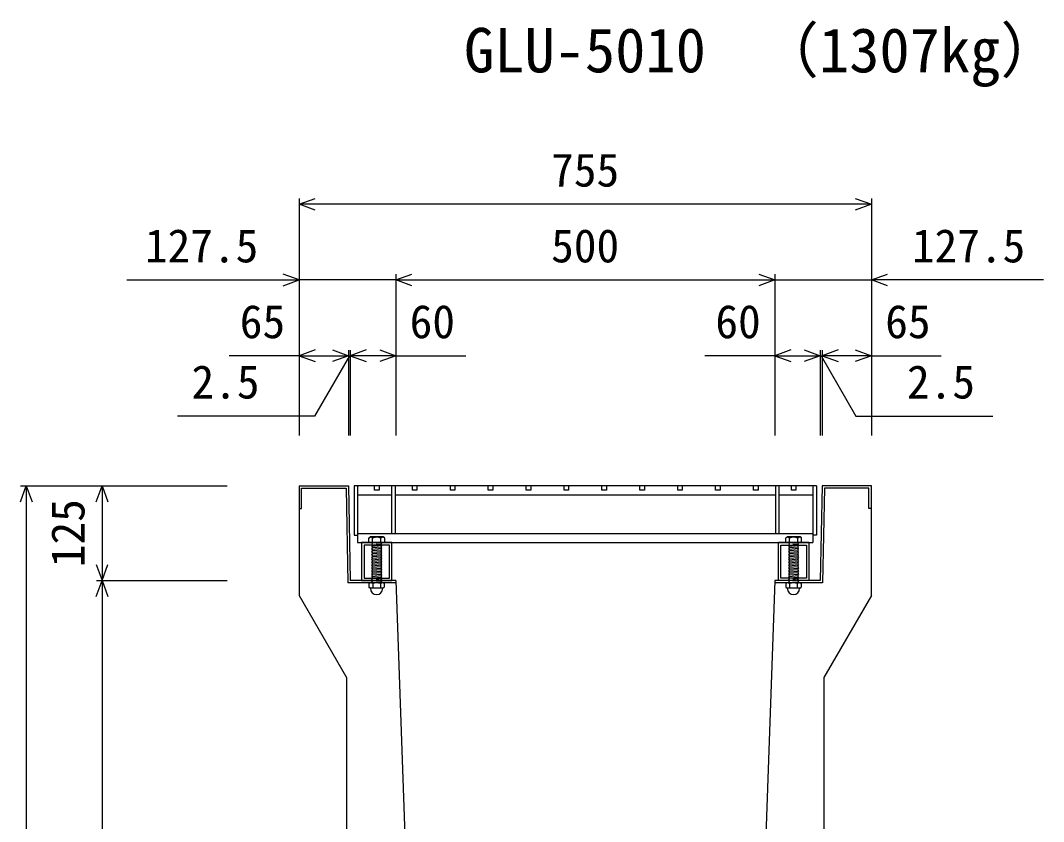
# Model space of a CAD drawing. Units: millimetres, scale not verified. Extents: x -25200 to 25200, y -8910 to 8910.
# Drawn here: x 9511 to 10861, y -2611 to -1554 of the extents above; entities that cross this region are included whole.
import ezdxf
from ezdxf.enums import TextEntityAlignment as Align

# ---------------------------------------------------------------- set-up
doc = ezdxf.new("R2010")
doc.units = ezdxf.units.MM
doc.header["$LTSCALE"] = 30
doc.linetypes.add('DOTTED', pattern=[1.75, 0.25, -1.5])
for name, color, linetype, lineweight in [('0-0_DIM', 7, 'Continuous', 25), ('0-2_HATCH', 6, 'Continuous', 25), ('0-5_OUTLINE', 3, 'Continuous', 25), ('0-7_TXT', 7, 'Continuous', 25)]:
    doc.layers.add(name, color=color, linetype=linetype, lineweight=lineweight)
doc.styles.add('ＭＳ ゴシック', font='')
doc.styles.get('ＭＳ ゴシック').set_extended_font_data('MS Gothic')

msp = doc.modelspace()

# ---------------------------------------------------------------- linework, layer by layer
at = {"layer": '0-0_DIM'}
for p, q in [((9878.6, -1788.97), (9878.6, -2101.59)), ((10633.6, -1788.97), (10633.6, -2101.59)), ((10633.6, -1796.47), (9878.6, -1796.47)), ((10006.1, -1888.97), (10006.1, -2101.59)), ((10506.1, -1888.97), (10506.1, -2101.59)), ((9651.39, -1896.47), (9878.6, -1896.47)), ((10006.1, -1896.47), (9878.6, -1896.47)), ((10006.1, -1896.47), (10506.1, -1896.47)), ((10506.1, -1896.47), (10633.6, -1896.47)), ((10860.8, -1896.47), (10633.6, -1896.47)), ((9878.6, -1996.47), (9786.28, -1996.47)), ((9878.6, -1996.47), (9943.6, -1996.47)), ((9943.6, -1988.97), (9943.6, -2101.59)), ((9943.6, -1996.47), (9946.1, -1996.47)), ((9946.1, -1988.97), (9946.1, -2101.59)), ((10006.1, -1996.47), (9946.1, -1996.47)), ((10006.1, -1996.47), (10098.41, -1996.47)), ((10506.1, -1996.47), (10413.78, -1996.47)), ((10506.1, -1996.47), (10566.1, -1996.47)), ((10566.1, -1988.97), (10566.1, -2101.59)), ((10566.1, -1996.47), (10568.6, -1996.47)), ((10568.6, -1988.97), (10568.6, -2101.59)), ((10633.6, -1996.47), (10568.6, -1996.47)), ((10633.6, -1996.47), (10725.91, -1996.47)), ((9511.1, -2167.89), (9783.6, -2167.89)), ((9518.6, -2167.89), (9518.6, -3392.89)), ((9618.6, -2167.89), (9618.6, -2292.89)), ((9611.1, -2292.89), (9783.6, -2292.89)), ((9618.6, -2292.89), (9618.6, -3292.89))]:
    msp.add_line(p, q, dxfattribs=at)
for points in [[(9899.74, -1804.16), (9878.6, -1796.47), (9899.74, -1788.77)], [(10612.45, -1788.77), (10633.6, -1796.47), (10612.45, -1804.16)], [(9857.45, -1904.16), (9878.6, -1896.47), (9857.45, -1888.77)], [(10027.24, -1904.16), (10006.1, -1896.47), (10027.24, -1888.77)], [(10484.95, -1888.77), (10506.1, -1896.47), (10484.95, -1904.16)], [(10654.74, -1904.16), (10633.6, -1896.47), (10654.74, -1888.77)], [(9944.85, -1996.47), (9898.89, -2076.07), (9718.17, -2076.07)], [(9899.74, -1988.77), (9878.6, -1996.47), (9899.74, -2004.16)], [(9922.45, -1988.77), (9943.6, -1996.47), (9922.45, -2004.16)], [(9967.24, -1988.77), (9946.1, -1996.47), (9967.24, -2004.16)], [(9984.95, -1988.77), (10006.1, -1996.47), (9984.95, -2004.16)], [(10527.24, -1988.77), (10506.1, -1996.47), (10527.24, -2004.16)], [(10544.95, -1988.77), (10566.1, -1996.47), (10544.95, -2004.16)], [(10567.35, -1996.47), (10613.31, -2076.07), (10794.03, -2076.07)], [(10589.74, -1988.77), (10568.6, -1996.47), (10589.74, -2004.16)], [(10612.45, -1988.77), (10633.6, -1996.47), (10612.45, -2004.16)], [(9510.9, -2189.04), (9518.6, -2167.89), (9526.29, -2189.04)], [(9610.9, -2189.04), (9618.6, -2167.89), (9626.29, -2189.04)], [(9610.9, -2271.75), (9618.6, -2292.89), (9626.29, -2271.75)], [(9610.9, -2314.04), (9618.6, -2292.89), (9626.29, -2314.04)]]:
    msp.add_lwpolyline(points, dxfattribs=at)
at = {"layer": '0-2_HATCH'}
for p, q in [((9881.8, -2171.09), (9940.46, -2171.09)), ((9940.46, -2171.09), (9942.96, -2296.09)), ((10561.1, -2167.89), (9951.1, -2167.89)), ((9955.6, -2167.89), (9955.6, -2242.89)), ((10000.6, -2167.89), (10000.6, -2230.89)), ((10005.1, -2167.89), (10005.1, -2230.89)), ((10507.1, -2167.89), (10507.1, -2230.89)), ((10511.6, -2167.89), (10511.6, -2230.89)), ((10556.6, -2167.89), (10556.6, -2242.89)), ((10571.73, -2171.09), (10569.23, -2296.09)), ((10630.4, -2171.09), (10571.73, -2171.09)), ((10630.4, -2197.89), (10630.4, -2171.09)), ((9955.6, -2179.89), (10000.6, -2179.89)), ((10005.1, -2179.89), (10507.1, -2179.89)), ((10511.6, -2179.89), (10556.6, -2179.89)), ((10633.6, -2197.89), (10630.4, -2197.89)), ((9955.6, -2230.89), (10556.6, -2230.89)), ((9972.6, -2235.39), (9970.6, -2236.89)), ((9970.6, -2242.89), (9970.6, -2236.89)), ((9970.92, -2236.62), (9972.6, -2235.39)), ((9989.6, -2235.39), (9972.6, -2235.39)), ((9975.6, -2242.89), (9975.6, -2236.89)), ((9986.6, -2242.89), (9986.6, -2236.89)), ((9991.27, -2236.62), (9989.6, -2235.39)), ((9991.6, -2242.89), (9991.6, -2236.89)), ((10522.6, -2235.39), (10520.6, -2236.89)), ((10520.6, -2242.89), (10520.6, -2236.89)), ((10520.92, -2236.62), (10522.6, -2235.39)), ((10539.6, -2235.39), (10522.6, -2235.39)), ((10525.6, -2242.89), (10525.6, -2236.89)), ((10536.6, -2242.89), (10536.6, -2236.89)), ((10541.27, -2236.62), (10539.6, -2235.39)), ((10541.6, -2242.89), (10541.6, -2236.89)), ((9955.6, -2242.89), (10556.6, -2242.89)), ((10001.1, -2242.89), (9961.1, -2242.89)), ((9991.6, -2242.89), (9970.6, -2242.89)), ((9974.6, -2242.89), (9987.6, -2242.89)), ((9974.6, -2243.89), (9975.6, -2242.89)), ((9975.6, -2244.89), (9974.6, -2243.89)), ((9974.6, -2245.89), (9975.6, -2244.89)), ((9975.6, -2246.89), (9974.6, -2245.89)), ((9974.6, -2247.89), (9975.6, -2246.89)), ((9987.6, -2246.89), (9974.6, -2247.89)), ((9975.6, -2248.89), (9974.6, -2247.89)), ((9974.6, -2249.89), (9975.6, -2248.89)), ((9987.6, -2248.89), (9974.6, -2249.89)), ((9975.6, -2250.89), (9974.6, -2249.89)), ((9974.6, -2251.89), (9975.6, -2250.89)), ((9987.6, -2250.89), (9974.6, -2251.89)), ((9975.6, -2252.89), (9974.6, -2251.89)), ((9974.6, -2253.89), (9975.6, -2252.89)), ((9987.6, -2252.89), (9974.6, -2253.89)), ((9975.6, -2254.89), (9974.6, -2253.89)), ((9986.6, -2243.89), (9987.6, -2242.89)), ((9987.6, -2244.89), (9986.6, -2243.89)), ((9986.6, -2247.89), (9987.6, -2246.89)), ((9987.6, -2248.89), (9986.6, -2247.89)), ((9986.6, -2249.89), (9987.6, -2248.89)), ((9987.6, -2250.89), (9986.6, -2249.89)), ((9986.6, -2251.89), (9987.6, -2250.89)), ((9987.6, -2252.89), (9986.6, -2251.89)), ((10551.1, -2242.89), (10511.1, -2242.89)), ((10541.6, -2242.89), (10520.6, -2242.89)), ((10524.6, -2242.89), (10537.6, -2242.89)), ((10524.6, -2243.89), (10525.6, -2242.89)), ((10525.6, -2244.89), (10524.6, -2243.89)), ((10524.6, -2245.89), (10525.6, -2244.89)), ((10525.6, -2246.89), (10524.6, -2245.89)), ((10524.6, -2247.89), (10525.6, -2246.89)), ((10537.6, -2246.89), (10524.6, -2247.89)), ((10525.6, -2248.89), (10524.6, -2247.89)), ((10524.6, -2249.89), (10525.6, -2248.89)), ((10537.6, -2248.89), (10524.6, -2249.89)), ((10525.6, -2250.89), (10524.6, -2249.89)), ((10524.6, -2251.89), (10525.6, -2250.89)), ((10537.6, -2250.89), (10524.6, -2251.89)), ((10525.6, -2252.89), (10524.6, -2251.89)), ((10524.6, -2253.89), (10525.6, -2252.89)), ((10537.6, -2252.89), (10524.6, -2253.89)), ((10525.6, -2254.89), (10524.6, -2253.89)), ((10536.6, -2243.89), (10537.6, -2242.89)), ((10537.6, -2244.89), (10536.6, -2243.89)), ((10536.6, -2247.89), (10537.6, -2246.89)), ((10537.6, -2248.89), (10536.6, -2247.89)), ((10536.6, -2249.89), (10537.6, -2248.89)), ((10537.6, -2250.89), (10536.6, -2249.89)), ((10536.6, -2251.89), (10537.6, -2250.89)), ((10537.6, -2252.89), (10536.6, -2251.89)), ((9987.6, -2254.89), (9974.6, -2255.89)), ((9974.6, -2255.89), (9975.6, -2254.89)), ((9987.6, -2256.89), (9974.6, -2257.89)), ((9975.6, -2258.89), (9974.6, -2257.89)), ((9987.6, -2258.89), (9974.6, -2259.89)), ((9974.6, -2259.89), (9975.6, -2258.89)), ((9975.6, -2260.89), (9974.6, -2259.89)), ((9987.6, -2260.89), (9974.6, -2261.89)), ((9974.6, -2261.89), (9975.6, -2260.89)), ((9975.6, -2262.89), (9974.6, -2261.89)), ((9987.6, -2262.89), (9974.6, -2263.89)), ((9974.6, -2263.89), (9975.6, -2262.89)), ((9975.6, -2264.89), (9974.6, -2263.89)), ((9987.6, -2264.89), (9974.6, -2265.89)), ((9974.6, -2265.89), (9975.6, -2264.89)), ((9975.6, -2266.89), (9974.6, -2265.89)), ((9987.6, -2266.89), (9974.6, -2267.89)), ((9974.6, -2267.89), (9975.6, -2266.89)), ((9986.6, -2255.89), (9987.6, -2254.89)), ((9987.6, -2256.89), (9986.6, -2255.89)), ((9986.6, -2257.89), (9987.6, -2256.89)), ((9987.6, -2258.89), (9986.6, -2257.89)), ((9986.6, -2259.89), (9987.6, -2258.89)), ((9986.6, -2259.89), (9987.6, -2260.89)), ((9986.6, -2261.89), (9987.6, -2260.89)), ((9986.6, -2261.89), (9987.6, -2262.89)), ((9986.6, -2263.89), (9987.6, -2262.89)), ((9986.6, -2263.89), (9987.6, -2264.89)), ((9986.6, -2265.89), (9987.6, -2264.89)), ((9986.6, -2265.89), (9987.6, -2266.89)), ((9986.6, -2267.89), (9987.6, -2266.89)), ((10537.6, -2254.89), (10524.6, -2255.89)), ((10524.6, -2255.89), (10525.6, -2254.89)), ((10537.6, -2256.89), (10524.6, -2257.89)), ((10525.6, -2258.89), (10524.6, -2257.89)), ((10537.6, -2258.89), (10524.6, -2259.89)), ((10524.6, -2259.89), (10525.6, -2258.89)), ((10525.6, -2260.89), (10524.6, -2259.89)), ((10537.6, -2260.89), (10524.6, -2261.89)), ((10524.6, -2261.89), (10525.6, -2260.89)), ((10525.6, -2262.89), (10524.6, -2261.89)), ((10537.6, -2262.89), (10524.6, -2263.89)), ((10524.6, -2263.89), (10525.6, -2262.89)), ((10525.6, -2264.89), (10524.6, -2263.89)), ((10537.6, -2264.89), (10524.6, -2265.89)), ((10524.6, -2265.89), (10525.6, -2264.89)), ((10525.6, -2266.89), (10524.6, -2265.89)), ((10537.6, -2266.89), (10524.6, -2267.89)), ((10524.6, -2267.89), (10525.6, -2266.89)), ((10536.6, -2255.89), (10537.6, -2254.89)), ((10537.6, -2256.89), (10536.6, -2255.89)), ((10536.6, -2257.89), (10537.6, -2256.89)), ((10537.6, -2258.89), (10536.6, -2257.89)), ((10536.6, -2259.89), (10537.6, -2258.89)), ((10536.6, -2259.89), (10537.6, -2260.89)), ((10536.6, -2261.89), (10537.6, -2260.89)), ((10536.6, -2261.89), (10537.6, -2262.89)), ((10536.6, -2263.89), (10537.6, -2262.89)), ((10536.6, -2263.89), (10537.6, -2264.89)), ((10536.6, -2265.89), (10537.6, -2264.89)), ((10536.6, -2265.89), (10537.6, -2266.89)), ((10536.6, -2267.89), (10537.6, -2266.89)), ((9975.6, -2268.89), (9974.6, -2267.89)), ((9987.6, -2268.89), (9974.6, -2269.89)), ((9974.6, -2269.89), (9975.6, -2268.89)), ((9975.6, -2270.89), (9974.6, -2269.89)), ((9987.6, -2270.89), (9974.6, -2271.89)), ((9974.6, -2271.89), (9975.6, -2270.89)), ((9975.6, -2272.89), (9974.6, -2271.89)), ((9987.6, -2272.89), (9974.6, -2273.89)), ((9974.6, -2273.89), (9975.6, -2272.89)), ((9975.6, -2274.89), (9974.6, -2273.89)), ((9987.6, -2274.89), (9974.6, -2275.89)), ((9974.6, -2275.89), (9975.6, -2274.89)), ((9975.6, -2276.89), (9974.6, -2275.89)), ((9987.6, -2276.89), (9974.6, -2277.89)), ((9974.6, -2277.89), (9975.6, -2276.89)), ((9975.6, -2278.89), (9974.6, -2277.89)), ((9987.6, -2278.89), (9974.6, -2279.89)), ((9974.6, -2279.89), (9975.6, -2278.89)), ((9975.6, -2280.89), (9974.6, -2279.89)), ((9987.6, -2280.89), (9974.6, -2281.89)), ((9974.6, -2281.89), (9975.6, -2280.89)), ((9986.6, -2267.89), (9987.6, -2268.89)), ((9986.6, -2269.89), (9987.6, -2268.89)), ((9986.6, -2269.89), (9987.6, -2270.89)), ((9986.6, -2271.89), (9987.6, -2270.89)), ((9986.6, -2271.89), (9987.6, -2272.89)), ((9986.6, -2273.89), (9987.6, -2272.89)), ((9986.6, -2273.89), (9987.6, -2274.89)), ((9986.6, -2275.89), (9987.6, -2274.89)), ((9986.6, -2275.89), (9987.6, -2276.89)), ((9986.6, -2277.89), (9987.6, -2276.89)), ((9986.6, -2277.89), (9987.6, -2278.89)), ((9986.6, -2279.89), (9987.6, -2278.89)), ((9986.6, -2279.89), (9987.6, -2280.89)), ((9986.6, -2281.89), (9987.6, -2280.89)), ((10525.6, -2268.89), (10524.6, -2267.89)), ((10537.6, -2268.89), (10524.6, -2269.89)), ((10524.6, -2269.89), (10525.6, -2268.89)), ((10525.6, -2270.89), (10524.6, -2269.89)), ((10537.6, -2270.89), (10524.6, -2271.89)), ((10524.6, -2271.89), (10525.6, -2270.89)), ((10525.6, -2272.89), (10524.6, -2271.89)), ((10537.6, -2272.89), (10524.6, -2273.89)), ((10524.6, -2273.89), (10525.6, -2272.89)), ((10525.6, -2274.89), (10524.6, -2273.89)), ((10537.6, -2274.89), (10524.6, -2275.89)), ((10524.6, -2275.89), (10525.6, -2274.89)), ((10525.6, -2276.89), (10524.6, -2275.89)), ((10537.6, -2276.89), (10524.6, -2277.89)), ((10524.6, -2277.89), (10525.6, -2276.89)), ((10525.6, -2278.89), (10524.6, -2277.89)), ((10537.6, -2278.89), (10524.6, -2279.89)), ((10524.6, -2279.89), (10525.6, -2278.89)), ((10525.6, -2280.89), (10524.6, -2279.89)), ((10537.6, -2280.89), (10524.6, -2281.89)), ((10524.6, -2281.89), (10525.6, -2280.89)), ((10536.6, -2267.89), (10537.6, -2268.89)), ((10536.6, -2269.89), (10537.6, -2268.89)), ((10536.6, -2269.89), (10537.6, -2270.89)), ((10536.6, -2271.89), (10537.6, -2270.89)), ((10536.6, -2271.89), (10537.6, -2272.89)), ((10536.6, -2273.89), (10537.6, -2272.89)), ((10536.6, -2273.89), (10537.6, -2274.89)), ((10536.6, -2275.89), (10537.6, -2274.89)), ((10536.6, -2275.89), (10537.6, -2276.89)), ((10536.6, -2277.89), (10537.6, -2276.89)), ((10536.6, -2277.89), (10537.6, -2278.89)), ((10536.6, -2279.89), (10537.6, -2278.89)), ((10536.6, -2279.89), (10537.6, -2280.89)), ((10536.6, -2281.89), (10537.6, -2280.89)), ((9975.6, -2282.89), (9974.6, -2281.89)), ((9987.6, -2282.89), (9974.6, -2283.89)), ((9974.6, -2283.89), (9975.6, -2282.89)), ((9975.6, -2284.89), (9974.6, -2283.89)), ((9987.6, -2284.89), (9974.6, -2285.89)), ((9974.6, -2285.89), (9975.6, -2284.89)), ((9975.6, -2286.89), (9974.6, -2285.89)), ((9987.6, -2286.89), (9974.6, -2287.89)), ((9974.6, -2287.89), (9975.6, -2286.89)), ((9975.6, -2288.89), (9974.6, -2287.89)), ((9987.6, -2288.89), (9974.6, -2289.89)), ((9974.6, -2289.89), (9975.6, -2288.89)), ((9975.6, -2290.89), (9974.6, -2289.89)), ((9974.6, -2291.89), (9975.6, -2290.89)), ((9975.6, -2292.89), (9974.6, -2291.89)), ((9974.6, -2293.89), (9975.6, -2292.89)), ((9975.6, -2294.89), (9974.6, -2293.89)), ((9986.6, -2281.89), (9987.6, -2282.89)), ((9986.6, -2283.89), (9987.6, -2282.89)), ((9986.6, -2283.89), (9987.6, -2284.89)), ((9986.6, -2285.89), (9987.6, -2284.89)), ((9986.6, -2285.89), (9987.6, -2286.89)), ((9986.6, -2287.89), (9987.6, -2286.89)), ((9986.6, -2287.89), (9987.6, -2288.89)), ((9986.6, -2289.89), (9987.6, -2288.89)), ((9986.6, -2289.89), (9987.6, -2290.89)), ((9986.6, -2291.89), (9987.6, -2290.89)), ((9986.6, -2291.89), (9987.6, -2292.89)), ((9986.6, -2293.89), (9987.6, -2292.89)), ((9986.6, -2293.89), (9987.6, -2294.89)), ((10525.6, -2282.89), (10524.6, -2281.89)), ((10537.6, -2282.89), (10524.6, -2283.89)), ((10524.6, -2283.89), (10525.6, -2282.89)), ((10525.6, -2284.89), (10524.6, -2283.89)), ((10537.6, -2284.89), (10524.6, -2285.89)), ((10524.6, -2285.89), (10525.6, -2284.89)), ((10525.6, -2286.89), (10524.6, -2285.89)), ((10537.6, -2286.89), (10524.6, -2287.89)), ((10524.6, -2287.89), (10525.6, -2286.89)), ((10525.6, -2288.89), (10524.6, -2287.89)), ((10537.6, -2288.89), (10524.6, -2289.89)), ((10524.6, -2289.89), (10525.6, -2288.89)), ((10525.6, -2290.89), (10524.6, -2289.89)), ((10524.6, -2291.89), (10525.6, -2290.89)), ((10525.6, -2292.89), (10524.6, -2291.89)), ((10524.6, -2293.89), (10525.6, -2292.89)), ((10525.6, -2294.89), (10524.6, -2293.89)), ((10536.6, -2281.89), (10537.6, -2282.89)), ((10536.6, -2283.89), (10537.6, -2282.89)), ((10536.6, -2283.89), (10537.6, -2284.89)), ((10536.6, -2285.89), (10537.6, -2284.89)), ((10536.6, -2285.89), (10537.6, -2286.89)), ((10536.6, -2287.89), (10537.6, -2286.89)), ((10536.6, -2287.89), (10537.6, -2288.89)), ((10536.6, -2289.89), (10537.6, -2288.89)), ((10536.6, -2289.89), (10537.6, -2290.89)), ((10536.6, -2291.89), (10537.6, -2290.89)), ((10536.6, -2291.89), (10537.6, -2292.89)), ((10536.6, -2293.89), (10537.6, -2292.89)), ((10536.6, -2293.89), (10537.6, -2294.89)), ((10006.21, -2296.09), (9942.96, -2296.09)), ((9971.46, -2296.09), (9970.59, -2296.74)), ((9970.59, -2296.74), (9970.59, -2301.92)), ((9972.28, -2302.9), (9970.59, -2301.92)), ((9990.14, -2296.09), (9971.46, -2296.09)), ((9972.28, -2303.22), (9972.28, -2302.9)), ((9989.31, -2302.9), (9972.28, -2302.9)), ((9989.31, -2303.22), (9972.28, -2303.22)), ((9974.6, -2295.89), (9975.6, -2294.89)), ((9974.8, -2296.09), (9974.6, -2295.89)), ((9975.7, -2296.74), (9975.7, -2301.92)), ((9985.9, -2296.74), (9985.9, -2301.92)), ((9986.6, -2295.89), (9987.6, -2294.89)), ((9986.6, -2295.89), (9986.8, -2296.09)), ((9989.31, -2302.9), (9991, -2301.92)), ((9989.31, -2303.22), (9989.31, -2302.9)), ((9990.14, -2296.09), (9991, -2296.74)), ((9991, -2296.74), (9991, -2301.92)), ((10569.23, -2296.09), (10506.1, -2296.09)), ((10521.46, -2296.09), (10520.59, -2296.74)), ((10520.59, -2296.74), (10520.59, -2301.92)), ((10522.28, -2302.9), (10520.59, -2301.92)), ((10540.14, -2296.09), (10521.46, -2296.09)), ((10522.28, -2303.22), (10522.28, -2302.9)), ((10539.31, -2302.9), (10522.28, -2302.9)), ((10539.31, -2303.22), (10522.28, -2303.22)), ((10524.6, -2295.89), (10525.6, -2294.89)), ((10524.8, -2296.09), (10524.6, -2295.89)), ((10525.7, -2296.74), (10525.7, -2301.92)), ((10535.9, -2296.74), (10535.9, -2301.92)), ((10536.6, -2295.89), (10537.6, -2294.89)), ((10536.6, -2295.89), (10536.8, -2296.09)), ((10539.31, -2302.9), (10541, -2301.92)), ((10539.31, -2303.22), (10539.31, -2302.9)), ((10540.14, -2296.09), (10541, -2296.74)), ((10541, -2296.74), (10541, -2301.92))]:
    msp.add_line(p, q, dxfattribs=at)
at = {"layer": '0-2_HATCH', "linetype": 'DOTTED'}
for p, q in [((9987.6, -2242.89), (9974.6, -2243.89)), ((9987.6, -2244.89), (9974.6, -2245.89)), ((10537.6, -2242.89), (10524.6, -2243.89)), ((10537.6, -2244.89), (10524.6, -2245.89)), ((9987.6, -2290.89), (9974.6, -2291.89)), ((9987.6, -2292.89), (9974.6, -2293.89)), ((10537.6, -2290.89), (10524.6, -2291.89)), ((10537.6, -2292.89), (10524.6, -2293.89)), ((9987.6, -2294.89), (9974.6, -2295.89)), ((10537.6, -2294.89), (10524.6, -2295.89))]:
    msp.add_line(p, q, dxfattribs=at)
at = {"layer": '0-2_HATCH'}
for points in [[(9878.6, -2197.89), (9881.8, -2197.89), (9881.8, -2171.09)], [(9951.1, -2167.89), (9951.1, -2232.89), (9955.6, -2232.89)], [(9984.1, -2167.89), (9984.1, -2173.89), (9978.1, -2173.89), (9978.1, -2167.89)], [(10034.1, -2167.89), (10034.1, -2173.89), (10028.1, -2173.89), (10028.1, -2167.89)], [(10084.1, -2167.89), (10084.1, -2173.89), (10078.1, -2173.89), (10078.1, -2167.89)], [(10134.1, -2167.89), (10134.1, -2173.89), (10128.1, -2173.89), (10128.1, -2167.89)], [(10184.1, -2167.89), (10184.1, -2173.89), (10178.1, -2173.89), (10178.1, -2167.89)], [(10234.1, -2167.89), (10234.1, -2173.89), (10228.1, -2173.89), (10228.1, -2167.89)], [(10284.1, -2167.89), (10284.1, -2173.89), (10278.1, -2173.89), (10278.1, -2167.89)], [(10334.1, -2167.89), (10334.1, -2173.89), (10328.1, -2173.89), (10328.1, -2167.89)], [(10384.1, -2167.89), (10384.1, -2173.89), (10378.1, -2173.89), (10378.1, -2167.89)], [(10434.1, -2167.89), (10434.1, -2173.89), (10428.1, -2173.89), (10428.1, -2167.89)], [(10484.1, -2167.89), (10484.1, -2173.89), (10478.1, -2173.89), (10478.1, -2167.89)], [(10534.1, -2167.89), (10534.1, -2173.89), (10528.1, -2173.89), (10528.1, -2167.89)], [(10561.1, -2167.89), (10561.1, -2232.89), (10556.6, -2232.89)], [(9961.1, -2242.89), (9961.1, -2292.89), (10001.1, -2292.89), (10001.1, -2242.89)], [(9987.6, -2246.89), (9986.6, -2245.89), (9987.6, -2244.89)], [(9987.6, -2254.89), (9986.6, -2253.89), (9987.6, -2252.89)], [(10551.1, -2242.89), (10551.1, -2292.89), (10511.1, -2292.89), (10511.1, -2242.89)], [(10537.6, -2246.89), (10536.6, -2245.89), (10537.6, -2244.89)], [(10537.6, -2254.89), (10536.6, -2253.89), (10537.6, -2252.89)], [(9974.6, -2257.89), (9975.6, -2256.89), (9974.6, -2255.89)], [(10524.6, -2257.89), (10525.6, -2256.89), (10524.6, -2255.89)]]:
    msp.add_lwpolyline(points, dxfattribs=at)
for points in [[(9964.3, -2246.09), (9964.3, -2289.69), (9997.9, -2289.69), (9997.9, -2246.09)], [(10547.9, -2246.09), (10547.9, -2289.69), (10514.3, -2289.69), (10514.3, -2246.09)]]:
    msp.add_lwpolyline(points, close=True, dxfattribs=at)
for centre, radius, start, end in [((9973.1, -2239.52), 3.62, 46.39563, 133.60437), ((9981.1, -2251.52), 15.62, 69.39075, 110.60925), ((9989.1, -2239.52), 3.62, 46.39563, 133.60437), ((10523.1, -2239.52), 3.62, 46.39563, 133.60437), ((10531.1, -2251.52), 15.62, 69.39075, 110.60925), ((10539.1, -2239.52), 3.62, 46.39563, 133.60437), ((9973.14, -2301.44), 5.35, 61.49832, 118.50684), ((9973.15, -2297.23), 5.35, 241.49843, 298.50089), ((9980.8, -2303.22), 8.19, 180, 359.99995), ((9980.8, -2316.51), 20.42, 75.52621, 104.47362), ((9980.8, -2282.16), 20.42, 255.52638, 284.47374), ((9988.45, -2301.44), 5.35, 61.49231, 118.50169), ((9988.45, -2297.22), 5.35, 241.49989, 298.5), ((10523.14, -2301.44), 5.35, 61.49832, 118.50684), ((10523.15, -2297.23), 5.35, 241.49843, 298.50089), ((10530.8, -2303.22), 8.19, 180, 359.99995), ((10530.8, -2316.51), 20.42, 75.52621, 104.47362), ((10530.8, -2282.16), 20.42, 255.52638, 284.47374), ((10538.45, -2301.44), 5.35, 61.49231, 118.50169), ((10538.45, -2297.22), 5.35, 241.49989, 298.5)]:
    msp.add_arc(centre, radius, start, end, dxfattribs=at)
at = {"layer": '0-5_OUTLINE'}
for p, q in [((9878.6, -2167.89), (9943.6, -2167.89)), ((9943.6, -2167.89), (9946.1, -2292.89)), ((10568.6, -2167.89), (10566.1, -2292.89)), ((10633.6, -2167.89), (10568.6, -2167.89)), ((10633.6, -2312.89), (10633.6, -2167.89)), ((10006.1, -2292.89), (9946.1, -2292.89)), ((10006.1, -2292.89), (10039.41, -3244.64)), ((10506.1, -2292.89), (10472.79, -3244.64)), ((10566.1, -2292.89), (10506.1, -2292.89)), ((10633.6, -2312.89), (10571.1, -2420.89)), ((10571.1, -2420.89), (10571.1, -3220.39))]:
    msp.add_line(p, q, dxfattribs=at)
msp.add_lwpolyline([(9878.6, -2167.89), (9878.6, -2312.89), (9941.1, -2420.89), (9941.1, -3220.39)], dxfattribs=at)

# ---------------------------------------------------------------- texts
at = {"layer": '0-0_DIM', "style": 'ＭＳ ゴシック'}
for s, p in [('755', (10211.1, -1786.47)), ('127.5', (9675.1, -1886.47)), ('500', (10211.1, -1886.47)), ('127.5', (10687.09, -1886.47)), ('65', (9800.28, -1986.47)), ('60', (10024.42, -1986.47)), ('60', (10427.78, -1986.47)), ('65', (10651.92, -1986.47)), ('2.5', (9736.59, -2066.07)), ('2.5', (10680.6, -2066.07))]:
    msp.add_text(s, height=43.99, dxfattribs=at).set_placement(p, align=Align.BOTTOM_LEFT)
msp.add_text('125', height=43.99, rotation=90, dxfattribs=at).set_placement((9608.6, -2275.39), align=Align.BOTTOM_LEFT)
at = {"layer": '0-7_TXT', "style": 'ＭＳ ゴシック'}
for s, p in [('GLU-5010', (10096.1, -1640.17)), ('（1307kg）', (10484.47, -1640.17))]:
    msp.add_text(s, height=58.65, dxfattribs=at).set_placement(p, align=Align.BOTTOM_LEFT)

doc.saveas('drawing.dxf')
